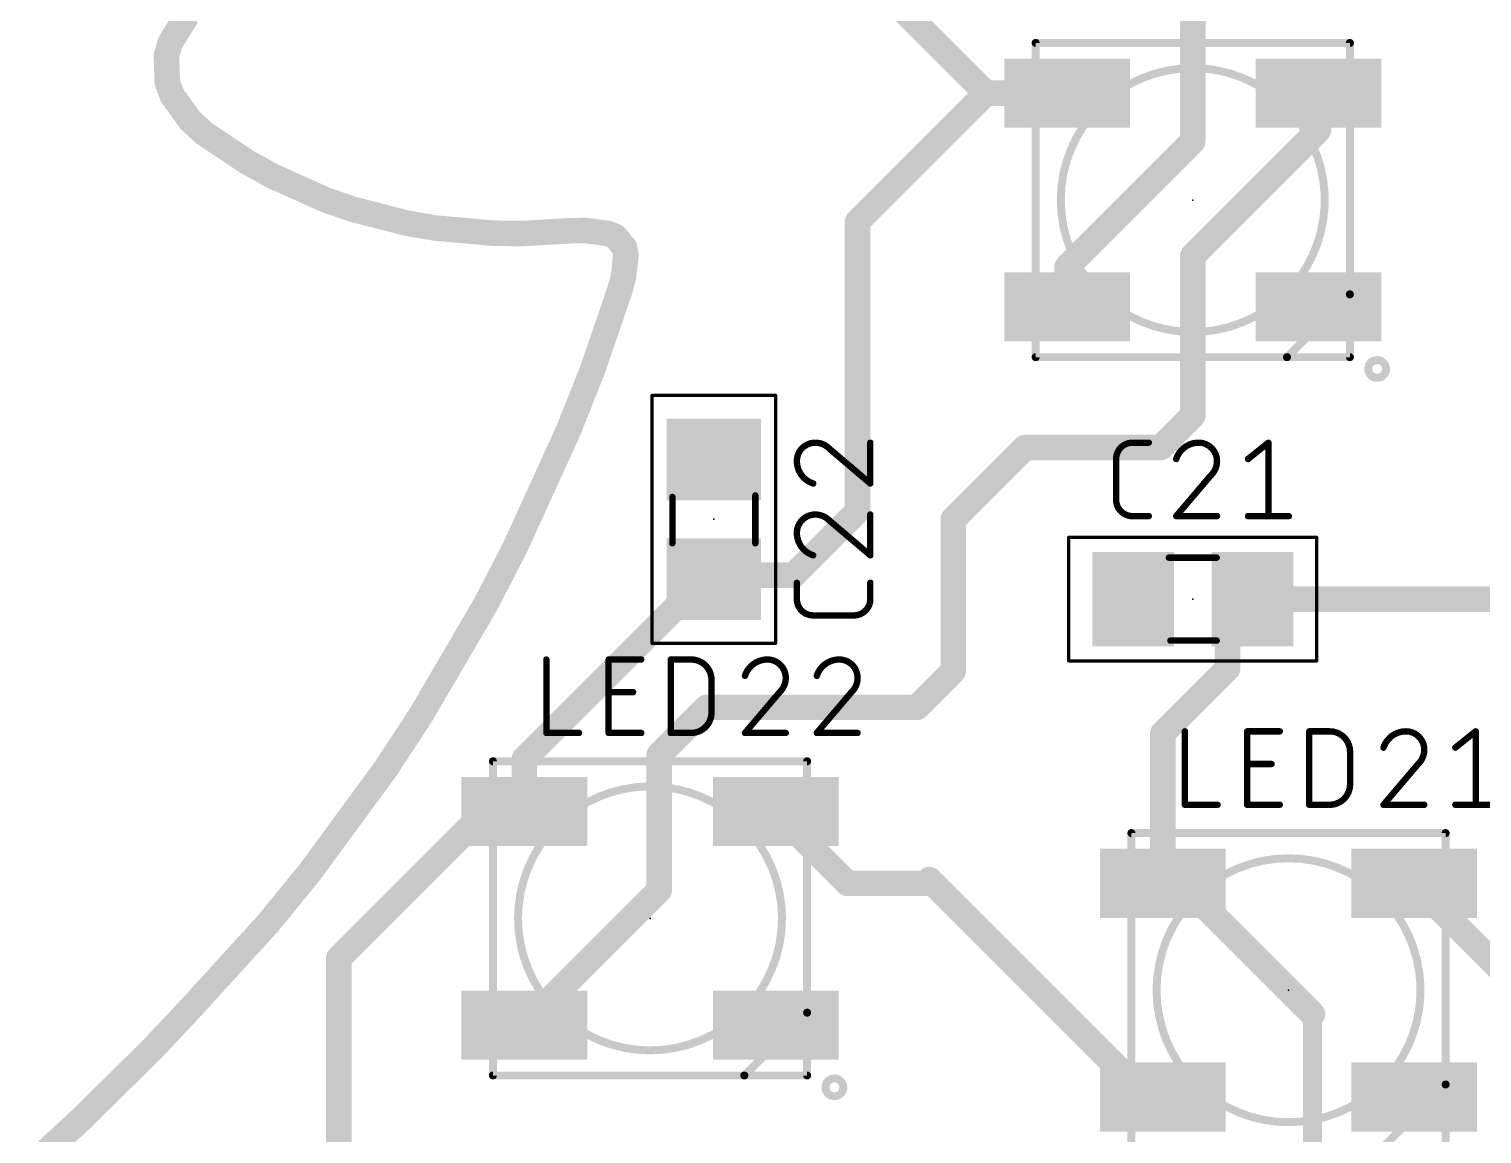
# Model space of a CAD drawing. Extents: x -64 to 81, y -144 to 13.
# Drawn here: x -18.52 to 4.6, y -47.88 to -30.3 of the extents above; entities that cross this region are included whole.
import ezdxf

# ---------------------------------------------------------------- set-up
doc = ezdxf.new("R2010")
doc.units = 0
for name, color, linetype in [('1', 12, 'CONTINUOUS'), ('20', 31, 'CONTINUOUS'), ('21', 253, 'CONTINUOUS'), ('23', 53, 'CONTINUOUS'), ('25', 253, 'CONTINUOUS'), ('39', 12, 'CONTINUOUS'), ('51', 253, 'CONTINUOUS')]:
    doc.layers.add(name, color=color, linetype=linetype)

# ---------------------------------------------------------------- blocks, each defined once
blk = doc.blocks.new('RECT')
blk.add_solid([(-0.5, -0.5), (0.5, -0.5), (-0.5, 0.5), (0.5, 0.5)])

msp = doc.modelspace()

# ---------------------------------------------------------------- linework, layer by layer
at = {"layer": '1'}
for points, const_width in [([(0, -32.085), (0, -22.86)], 0.4064), ([(-3.29, -31.32), (-5.4, -29.21)], 0.4064), ([(-5.334, -33.364), (-3.29, -31.32)], 0.4064), ([(-3.29, -31.32), (-2, -31.32)], 0.4064), ([(2, -31.909), (2, -31.32)], 0.4064), ([(0, -32.085), (-2, -34.085)], 0.4064), ([(0, -33.909), (2, -31.909)], 0.4064), ([(-5.334, -37.973), (-5.334, -33.364)], 0.4064), ([(0, -36.449), (0, -33.909)], 0.4064), ([(-2, -34.72), (-2, -34.085)], 0.4064), ([(-0.508, -36.957), (0, -36.449)], 0.4064), ([(-3.81, -38.1), (-2.667, -36.957)], 0.4064), ([(-2.667, -36.957), (-0.508, -36.957)], 0.4064), ([(-6.35, -38.989), (-5.334, -37.973)], 0.4064), ([(-3.81, -40.513), (-3.81, -38.1)], 0.4064), ([(-7.62, -39.05), (-7.559, -38.989)], 0.4064), ([(-7.559, -38.989), (-6.35, -38.989)], 0.4064), ([(-10.636, -41.91), (-7.776, -39.05)], 0.4064), ([(-7.776, -39.05), (-7.62, -39.05)], 0.4064), ([(0.95, -39.37), (0.554, -39.766)], 0.4064), ([(6.289, -39.37), (0.95, -39.37)], 0.4064), ([(0.554, -39.766), (0.554, -40.4737)], 0.4064), ([(-3.81, -40.513), (-4.389, -41.092)], 0.4064), ([(0.554, -40.4737), (-0.476, -41.5037)], 0.4064), ([(-7.7357, -41.092), (-8.49, -41.8463)], 0.4064), ([(-4.389, -41.092), (-7.7357, -41.092)], 0.4064), ([(-0.476, -41.5037), (-0.476, -43.893)], 0.4064), ([(-10.636, -41.91), (-10.636, -42.75)], 0.4064), ([(-8.49, -44.004), (-8.49, -41.8463)], 0.4064), ([(-13.589, -45.085), (-11.254, -42.75)], 0.4064), ([(-11.254, -42.75), (-10.636, -42.75)], 0.4064), ([(-5.493, -43.893), (-6.636, -42.75)], 0.4064), ([(-4.191, -43.893), (-5.493, -43.893)], 0.4064), ([(-0.73, -47.293), (-4.191, -43.832)], 0.4064), ([(-4.191, -43.832), (-4.191, -43.893)], 0.4064), ([(-0.176, -43.893), (-0.476, -43.893)], 0.4064), ([(1.905, -45.974), (-0.176, -43.893)], 0.4064), ([(5.146, -45.515), (3.524, -43.893)], 0.4064), ([(-10.636, -46.15), (-8.49, -44.004)], 0.4064), ([(-13.589, -48.829), (-13.589, -45.085)], 0.4064), ([(1.905, -45.974), (1.905, -49.022)], 0.3048), ([(-0.476, -47.293), (-0.73, -47.293)], 0.4064)]:
    msp.add_lwpolyline(points, dxfattribs=dict(at, const_width=const_width))
for points, const_width in [([(-3.29, -31.2184, 1), (-3.29, -31.4216)], 0.2032), ([(-3.2182, -31.3918, 1), (-3.3618, -31.2482)], 0.2032), ([(-3.3618, -31.3918, 1), (-3.2182, -31.2482)], 0.2032), ([(-2, -31.4216, 1), (-2, -31.2184)], 0.2032), ([(2.1016, -31.32, 1), (1.8984, -31.32)], 0.2032), ([(0.0718, -32.1568, 1), (-0.0718, -32.0132)], 0.2032), ([(1.8984, -31.909, 1), (2.1016, -31.909)], 0.2032), ([(2.0718, -31.9808, 1), (1.9282, -31.8372)], 0.2032), ([(-0.1016, -32.085, 1), (0.1016, -32.085)], 0.2032), ([(-5.2324, -33.364, 1), (-5.4356, -33.364)], 0.2032), ([(-5.4058, -33.2922, 1), (-5.2622, -33.4358)], 0.2032), ([(0.1016, -33.909, 1), (-0.1016, -33.909)], 0.2032), ([(-0.0718, -33.8372, 1), (0.0718, -33.9808)], 0.2032), ([(-1.8984, -34.085, 1), (-2.1016, -34.085)], 0.2032), ([(-2.0718, -34.0132, 1), (-1.9282, -34.1568)], 0.2032), ([(-2.1016, -34.72, 1), (-1.8984, -34.72)], 0.2032), ([(0.0718, -36.5208, 1), (-0.0718, -36.3772)], 0.2032), ([(-0.1016, -36.449, 1), (0.1016, -36.449)], 0.2032), ([(-2.667, -36.8554, 1), (-2.667, -37.0586)], 0.2032), ([(-2.5952, -37.0288, 1), (-2.7388, -36.8852)], 0.2032), ([(-0.508, -37.0586, 1), (-0.508, -36.8554)], 0.2032), ([(-0.5798, -36.8852, 1), (-0.4362, -37.0288)], 0.2032), ([(-5.4356, -37.973, 1), (-5.2324, -37.973)], 0.2032), ([(-5.2622, -38.0448, 1), (-5.4058, -37.9012)], 0.2032), ([(-3.7084, -38.1, 1), (-3.9116, -38.1)], 0.2032), ([(-3.8818, -38.0282, 1), (-3.7382, -38.1718)], 0.2032), ([(-7.559, -38.8874, 1), (-7.559, -39.0906)], 0.2032), ([(-7.4872, -39.0608, 1), (-7.6308, -38.9172)], 0.2032), ([(-6.4218, -38.9172, 1), (-6.2782, -39.0608)], 0.2032), ([(-6.35, -39.0906, 1), (-6.35, -38.8874)], 0.2032), ([(-7.776, -38.9484, 1), (-7.776, -39.1516)], 0.2032), ([(-7.7042, -39.1218, 1), (-7.8478, -38.9782)], 0.2032), ([(-7.6918, -38.9782, 1), (-7.5482, -39.1218)], 0.2032), ([(-7.62, -39.1516, 1), (-7.62, -38.9484)], 0.2032), ([(0.95, -39.2684, 1), (0.95, -39.4716)], 0.2032), ([(1.0218, -39.4418, 1), (0.8782, -39.2982)], 0.2032), ([(0.6556, -39.766, 1), (0.4524, -39.766)], 0.2032), ([(0.4822, -39.6942, 1), (0.6258, -39.8378)], 0.2032), ([(-3.9116, -40.513, 1), (-3.7084, -40.513)], 0.2032), ([(-3.7382, -40.5848, 1), (-3.8818, -40.4412)], 0.2032), ([(0.4524, -40.4737, 1), (0.6556, -40.4737)], 0.2032), ([(0.6258, -40.5456, 1), (0.4822, -40.4019)], 0.2032), ([(-7.7357, -40.9904, 1), (-7.7357, -41.1936)], 0.2032), ([(-7.6639, -41.1638, 1), (-7.8076, -41.0202)], 0.2032), ([(-4.4608, -41.0202, 1), (-4.3172, -41.1638)], 0.2032), ([(-4.389, -41.1936, 1), (-4.389, -40.9904)], 0.2032), ([(-0.3744, -41.5037, 1), (-0.5776, -41.5037)], 0.2032), ([(-0.5478, -41.4319, 1), (-0.4042, -41.5756)], 0.2032), ([(-10.5344, -41.91, 1), (-10.7376, -41.91)], 0.2032), ([(-10.7078, -41.8382, 1), (-10.5642, -41.9818)], 0.2032), ([(-8.3884, -41.8463, 1), (-8.5916, -41.8463)], 0.2032), ([(-8.5618, -41.7744, 1), (-8.4182, -41.9181)], 0.2032), ([(-11.254, -42.6484, 1), (-11.254, -42.8516)], 0.2032), ([(-11.1822, -42.8218, 1), (-11.3258, -42.6782)], 0.2032), ([(-10.7376, -42.75, 1), (-10.5344, -42.75)], 0.2032), ([(-10.636, -42.8516, 1), (-10.636, -42.6484)], 0.2032), ([(-6.5642, -42.6782, 1), (-6.7078, -42.8218)], 0.2032), ([(-5.493, -43.7914, 1), (-5.493, -43.9946)], 0.2032), ([(-4.0894, -43.832, 1), (-4.2926, -43.832)], 0.2032), ([(-4.1192, -43.7602, 1), (-4.2628, -43.9038)], 0.2032), ([(-4.191, -43.9946, 1), (-4.191, -43.7914)], 0.2032), ([(-0.476, -43.7914, 1), (-0.476, -43.9946)], 0.2032), ([(-0.1042, -43.8212, 1), (-0.2478, -43.9648)], 0.2032), ([(-0.176, -43.9946, 1), (-0.176, -43.7914)], 0.2032), ([(3.5958, -43.8212, 1), (3.4522, -43.9648)], 0.2032), ([(-8.5916, -44.004, 1), (-8.3884, -44.004)], 0.2032), ([(-8.4182, -44.0758, 1), (-8.5618, -43.9322)], 0.2032), ([(-5.5648, -43.9648, 1), (-5.4212, -43.8212)], 0.2032), ([(-4.2926, -43.893, 1), (-4.0894, -43.893)], 0.2032), ([(-0.5776, -43.893, 1), (-0.3744, -43.893)], 0.2032), ([(-13.4874, -45.085, 1), (-13.6906, -45.085)], 0.2032), ([(-13.6608, -45.0132, 1), (-13.5172, -45.1568)], 0.2032), ([(-10.7078, -46.0782, 1), (-10.5642, -46.2218)], 0.2032), ([(1.8332, -46.0458, 1), (1.9768, -45.9022)], 0.2032), ([(1.9812, -45.974, 1), (1.8288, -45.974)], 0.1524), ([(-0.73, -47.1914, 1), (-0.73, -47.3946)], 0.2032), ([(-0.8018, -47.3648, 1), (-0.6582, -47.2212)], 0.2032), ([(-0.476, -47.3946, 1), (-0.476, -47.1914)], 0.2032)]:
    msp.add_lwpolyline(points, format="xyb", dxfattribs=dict(at, const_width=const_width))
at = {"layer": '20', "const_width": 0.4064}
for points in [[(-16.2682, -30.5115), (-16.003, -30.0867)], [(-16.331, -30.724), (-16.2682, -30.5115)], [(-16.3241, -30.9342), (-16.331, -30.724)], [(-16.3174, -31.1443), (-16.3241, -30.9342)], [(-16.241, -31.3521), (-16.3174, -31.1443)], [(-15.9489, -31.7577), (-16.241, -31.3521)], [(-15.7335, -31.9556), (-15.9489, -31.7577)], [(-15.4486, -32.1459), (-15.7335, -31.9556)], [(-15.0498, -32.4123), (-15.4486, -32.1459)], [(-14.6404, -32.6388), (-15.0498, -32.4123)], [(-13.8016, -33.0148), (-14.6404, -32.6388)], [(-13.372, -33.1643), (-13.8016, -33.0148)], [(-12.4939, -33.3899), (-13.372, -33.1643)], [(-12.0452, -33.4658), (-12.4939, -33.3899)], [(-11.1294, -33.5474), (-12.0452, -33.4658)], [(-10.6623, -33.553), (-11.1294, -33.5474)], [(-10.1865, -33.525), (-10.6623, -33.553)], [(-9.8923, -33.5077), (-10.1865, -33.525)], [(-9.6604, -33.5049), (-9.8923, -33.5077)], [(-9.484, -33.5282), (-9.6604, -33.5049)], [(-9.3077, -33.5515), (-9.484, -33.5282)], [(-9.1868, -33.6008), (-9.3077, -33.5515)], [(-9.115, -33.6876), (-9.1868, -33.6008)], [(-9.0432, -33.7745), (-9.115, -33.6876)], [(-9.0202, -33.8988), (-9.0432, -33.7745)], [(-9.0395, -34.0722), (-9.0202, -33.8988)], [(-9.0587, -34.2455), (-9.0395, -34.0722)], [(-9.1204, -34.4679), (-9.0587, -34.2455)], [(-9.2176, -34.7507), (-9.1204, -34.4679)], [(-9.555, -35.7331), (-9.2176, -34.7507)], [(-9.9365, -36.6917), (-9.555, -35.7331)], [(-10.3624, -37.625), (-9.9365, -36.6917)], [(-10.7881, -38.5582), (-10.3624, -37.625)], [(-11.2584, -39.4661), (-10.7881, -38.5582)], [(-11.774, -40.347), (-11.2584, -39.4661)], [(-12.2894, -41.2279), (-11.774, -40.347)], [(-12.8498, -42.0818), (-12.2894, -41.2279)], [(-13.4563, -42.9071), (-12.8498, -42.0818)], [(-14.0625, -43.7325), (-13.4563, -42.9071)], [(-14.7146, -44.5292), (-14.0625, -43.7325)], [(-15.413, -45.2958), (-14.7146, -44.5292)], [(-15.9702, -45.9073), (-15.413, -45.2958)], [(-16.5364, -46.509), (-15.9702, -45.9073)], [(-17.708, -47.6654), (-16.5364, -46.509)], [(-18.3134, -48.2201), (-17.708, -47.6654)]]:
    msp.add_lwpolyline(points, dxfattribs=at)
at = {"layer": '20', "const_width": 0.2032}
for points in [[(-16.3543, -30.4577, 1), (-16.182, -30.5653)], [(-16.1707, -30.5403, 1), (-16.3656, -30.4827)], [(-16.2294, -30.7207, 1), (-16.4325, -30.7273)], [(-16.4284, -30.6952, 1), (-16.2335, -30.7528)], [(-16.2226, -30.9309, 1), (-16.4257, -30.9375)], [(-16.4257, -30.9375, 1), (-16.2226, -30.9309)], [(-16.222, -31.1092, 1), (-16.4127, -31.1794)], [(-16.4189, -31.1476, 1), (-16.2158, -31.141)], [(-16.1585, -31.2927, 1), (-16.3234, -31.4115)], [(-16.3363, -31.3872, 1), (-16.1456, -31.317)], [(-15.8802, -31.6829, 1), (-16.0177, -31.8325)], [(-16.0314, -31.8171, 1), (-15.8665, -31.6983)], [(-15.677, -31.8711, 1), (-15.7899, -32.0401)], [(-15.8022, -32.0304, 1), (-15.6647, -31.8808)], [(-15.3921, -32.0614, 1), (-15.505, -32.2304)], [(-15.505, -32.2304, 1), (-15.3921, -32.0614)], [(-15.0006, -32.3234, 1), (-15.0989, -32.5012)], [(-15.1062, -32.4968, 1), (-14.9933, -32.3278)], [(-14.5988, -32.5461, 1), (-14.6819, -32.7315)], [(-14.6895, -32.7277, 1), (-14.5912, -32.5499)], [(-13.7682, -32.9188, 1), (-13.8349, -33.1108)], [(-13.8431, -33.1075, 1), (-13.76, -32.9221)], [(-13.3468, -33.0659, 1), (-13.3973, -33.2627)], [(-13.4054, -33.2603, 1), (-13.3387, -33.0683)], [(-12.4769, -33.2897, 1), (-12.5108, -33.4901)], [(-12.5191, -33.4883, 1), (-12.4686, -33.2915)], [(-12.0361, -33.3646, 1), (-12.0542, -33.567)], [(-12.0621, -33.566, 1), (-12.0282, -33.3656)], [(-11.1281, -33.4458, 1), (-11.1306, -33.649)], [(-11.1384, -33.6486, 1), (-11.1203, -33.4462)], [(-10.6682, -33.4516, 1), (-10.6563, -33.6544)], [(-10.6635, -33.6546, 1), (-10.661, -33.4514)], [(-10.1924, -33.4236, 1), (-10.1805, -33.6264)], [(-10.1805, -33.6264, 1), (-10.1924, -33.4236)], [(-9.8935, -33.4061, 1), (-9.891, -33.6093)], [(-9.8863, -33.6091, 1), (-9.8982, -33.4063)], [(-9.647, -33.4042, 1), (-9.6737, -33.6056)], [(-9.6591, -33.6065, 1), (-9.6616, -33.4033)], [(-9.4706, -33.4275, 1), (-9.4973, -33.6289)], [(-9.4973, -33.6289, 1), (-9.4706, -33.4275)], [(-9.2693, -33.4574, 1), (-9.346, -33.6456)], [(-9.321, -33.6522, 1), (-9.2943, -33.4508)], [(-9.1086, -33.536, 1), (-9.2651, -33.6656)], [(-9.2252, -33.6949, 1), (-9.1485, -33.5067)], [(-9.0366, -33.6229, 1), (-9.1933, -33.7523)], [(-9.1932, -33.7524, 1), (-9.0367, -33.6228)], [(-8.9432, -33.756, 1), (-9.1431, -33.793)], [(-9.1215, -33.8392, 1), (-8.9648, -33.7098)], [(-8.9192, -33.91, 1), (-9.1211, -33.8876)], [(-9.1404, -34.061, 1), (-8.9385, -34.0834)], [(-8.9385, -34.0834, 1), (-9.1404, -34.061)], [(-9.1201, -33.9173, 1), (-8.9202, -33.8803)], [(-9.1597, -34.2343, 1), (-8.9578, -34.2567)], [(-8.9608, -34.2726, 1), (-9.1567, -34.2184)], [(-9.2183, -34.4408, 1), (-9.0224, -34.495)], [(-9.0243, -34.5009, 1), (-9.2164, -34.4349)], [(-9.3136, -34.7177, 1), (-9.1215, -34.7837)], [(-9.1215, -34.7837, 1), (-9.3136, -34.7177)], [(-9.6511, -35.7001, 1), (-9.459, -35.7661)], [(-9.4606, -35.7707, 1), (-9.6495, -35.6955)], [(-9.844, -36.7339, 1), (-10.0289, -36.6495)], [(-10.0309, -36.6541, 1), (-9.842, -36.7293)], [(-10.2699, -37.6672, 1), (-10.4548, -37.5828)], [(-10.4548, -37.5828, 1), (-10.2699, -37.6672)], [(-10.6979, -38.6049, 1), (-10.8784, -38.5115)], [(-10.8806, -38.516, 1), (-10.6957, -38.6004)], [(-11.1708, -39.5174, 1), (-11.3461, -39.4148)], [(-11.3487, -39.4194, 1), (-11.1682, -39.5128)], [(-11.8616, -40.2957, 1), (-11.6863, -40.3983)], [(-11.6863, -40.3983, 1), (-11.8616, -40.2957)], [(-12.377, -41.1766, 1), (-12.2017, -41.2792)], [(-12.2044, -41.2837, 1), (-12.3743, -41.1721)], [(-12.9348, -42.026, 1), (-12.7649, -42.1376)], [(-12.768, -42.142, 1), (-12.9317, -42.0216)], [(-13.5381, -42.8469, 1), (-13.3744, -42.9673)], [(-13.3744, -42.9672, 1), (-13.5381, -42.847)], [(-14.1443, -43.6724, 1), (-13.9806, -43.7926)], [(-13.9838, -43.7969, 1), (-14.1411, -43.6681)], [(-14.7932, -44.4648, 1), (-14.6359, -44.5936)], [(-14.6394, -44.5976, 1), (-14.7897, -44.4608)], [(-15.4881, -45.2274, 1), (-15.3378, -45.3642)], [(-15.3379, -45.3642, 1), (-15.488, -45.2274)], [(-16.0452, -45.8389, 1), (-15.8951, -45.9757)], [(-15.8962, -45.9769, 1), (-16.0441, -45.8377)], [(-16.6103, -46.4394, 1), (-16.4624, -46.5786)], [(-16.465, -46.5813, 1), (-16.6077, -46.4367)], [(-17.7793, -47.5931, 1), (-17.6366, -47.7377)], [(-17.6393, -47.7403, 1), (-17.7766, -47.5905)]]:
    msp.add_lwpolyline(points, format="xyb", dxfattribs=at)
at = {"layer": '21'}
for points, const_width in [([(-2.4682, -30.52, 1), (-2.5318, -30.52)], 0.0635), ([(-2.5, -30.4883, 1), (-2.5, -30.5518)], 0.0635), ([(2.5318, -30.52, 1), (2.4682, -30.52)], 0.0635), ([(2.5, -30.5518, 1), (2.5, -30.4883)], 0.0635), ([(0, -35.12, 1), (0, -30.92, 1), (0, -35.12)], 0.127), ([(2.5318, -34.52, 1), (2.4682, -34.52)], 0.0635), ([(2.4682, -34.52, 1), (2.5318, -34.52)], 0.0635), ([(2.5225, -34.5425, 1), (2.4775, -34.4975)], 0.0635), ([(-2.5318, -35.52, 1), (-2.4682, -35.52)], 0.0635), ([(-2.5, -35.4883, 1), (-2.5, -35.5518)], 0.0635), ([(1.4775, -35.4975, 1), (1.5225, -35.5425)], 0.0635), ([(1.5, -35.4883, 1), (1.5, -35.5518)], 0.0635), ([(1.5, -35.5518, 1), (1.5, -35.4883)], 0.0635), ([(2.4682, -35.52, 1), (2.5318, -35.52)], 0.0635), ([(2.5, -35.5518, 1), (2.5, -35.4883)], 0.0635), ([(2.934, -35.8494, 1), (2.934, -35.5666, 1), (2.934, -35.8494)], 0.127), ([(-11.1043, -41.95, 1), (-11.1678, -41.95)], 0.0635), ([(-11.136, -41.9183, 1), (-11.136, -41.9818)], 0.0635), ([(-6.1043, -41.95, 1), (-6.1677, -41.95)], 0.0635), ([(-6.136, -41.9818, 1), (-6.136, -41.9183)], 0.0635), ([(-8.636, -46.55, 1), (-8.636, -42.35, 1), (-8.636, -46.55)], 0.127), ([(-0.9443, -43.093, 1), (-1.0078, -43.093)], 0.0635), ([(-0.976, -43.0613, 1), (-0.976, -43.1248)], 0.0635), ([(4.0557, -43.093, 1), (3.9922, -43.093)], 0.0635), ([(4.024, -43.1248, 1), (4.024, -43.0613)], 0.0635), ([(1.524, -47.693, 1), (1.524, -43.493, 1), (1.524, -47.693)], 0.127), ([(-6.1043, -45.95, 1), (-6.1677, -45.95)], 0.0635), ([(-6.1677, -45.95, 1), (-6.1043, -45.95)], 0.0635), ([(-6.1135, -45.9725, 1), (-6.1585, -45.9275)], 0.0635), ([(-11.1678, -46.95, 1), (-11.1043, -46.95)], 0.0635), ([(-11.136, -46.9183, 1), (-11.136, -46.9818)], 0.0635), ([(-7.1585, -46.9275, 1), (-7.1135, -46.9725)], 0.0635), ([(-7.136, -46.9183, 1), (-7.136, -46.9818)], 0.0635), ([(-7.136, -46.9818, 1), (-7.136, -46.9183)], 0.0635), ([(-6.1677, -46.95, 1), (-6.1043, -46.95)], 0.0635), ([(-6.136, -46.9818, 1), (-6.136, -46.9183)], 0.0635), ([(-5.702, -47.2794, 1), (-5.702, -46.9966, 1), (-5.702, -47.2794)], 0.127), ([(4.0557, -47.093, 1), (3.9922, -47.093)], 0.0635), ([(3.9922, -47.093, 1), (4.0557, -47.093)], 0.0635), ([(4.0465, -47.1155, 1), (4.0015, -47.0705)], 0.0635)]:
    msp.add_lwpolyline(points, format="xyb", dxfattribs=dict(at, const_width=const_width))
at = {"layer": '21', "const_width": 0.127}
for points in [[(-2.5, -30.52), (2.5, -30.52)], [(-2.5, -35.52), (-2.5, -30.52)], [(2.5, -30.52), (2.5, -34.52)], [(1.5, -35.52), (2.5, -34.52)], [(2.5, -34.52), (2.5, -35.52)], [(1.5, -35.52), (-2.5, -35.52)], [(2.5, -35.52), (1.5, -35.52)], [(-11.136, -41.95), (-6.136, -41.95)], [(-11.136, -46.95), (-11.136, -41.95)], [(-6.136, -41.95), (-6.136, -45.95)], [(-0.976, -43.093), (4.024, -43.093)], [(-0.976, -48.093), (-0.976, -43.093)], [(4.024, -43.093), (4.024, -47.093)], [(-7.136, -46.95), (-6.136, -45.95)], [(-6.136, -45.95), (-6.136, -46.95)], [(-7.136, -46.95), (-11.136, -46.95)], [(-6.136, -46.95), (-7.136, -46.95)], [(3.024, -48.093), (4.024, -47.093)], [(4.024, -47.093), (4.024, -48.093)]]:
    msp.add_lwpolyline(points, dxfattribs=at)
at = {"layer": '23'}
for p in [(0, -33.02), (-7.62, -38.1), (0, -39.37), (-8.636, -44.45), (1.524, -45.593)]:
    msp.add_point(p, dxfattribs=at)
at = {"layer": '25'}
for points, const_width in [([(-6.0071, -36.8808, 0.4142), (-6.2992, -37.1729)], 0.1016), ([(-5.7799, -36.9782, 0.2053), (-6.0071, -36.8808)], 0.1016), ([(-6.0071, -36.8554, 1), (-6.0071, -36.9062)], 0.0508), ([(-6.0071, -36.9062, 1), (-6.0071, -36.8554)], 0.0508), ([(-5.7635, -36.9588, 1), (-5.7964, -36.9975)], 0.0508), ([(-5.7983, -36.9957, 1), (-5.7615, -36.9606)], 0.0508), ([(-5.1054, -36.8808, 1), (-5.1562, -36.8808)], 0.0508), ([(-0.9596, -36.8808, 0.4142), (-1.2192, -37.1404)], 0.1016), ([(-0.9596, -36.8554, 1), (-0.9596, -36.9062)], 0.0508), ([(-0.9596, -36.9062, 1), (-0.9596, -36.8554)], 0.0508), ([(-0.6999, -36.9062, 1), (-0.6999, -36.8554)], 0.0508), ([(0.0936, -36.8808, 0.3252), (-0.2634, -37.1404)], 0.1016), ([(0.3857, -37.1729, 0.4142), (0.0936, -36.8808)], 0.1016), ([(0.0936, -36.8554, 1), (0.0936, -36.9062)], 0.0508), ([(0.0936, -36.9062, 1), (0.0936, -36.8554)], 0.0508), ([(1.2296, -36.8808, 1), (1.1788, -36.8808)], 0.0508), ([(1.22, -36.9006, 1), (1.1883, -36.861)], 0.0508), ([(-6.2992, -37.1729, 0.3252), (-6.0396, -37.5299)], 0.1016), ([(-6.2738, -37.1729, 1), (-6.3246, -37.1729)], 0.0508), ([(-6.3246, -37.1729, 1), (-6.2738, -37.1729)], 0.0508), ([(-1.1938, -37.1404, 1), (-1.2446, -37.1404)], 0.0508), ([(-1.2446, -37.1404, 1), (-1.1938, -37.1404)], 0.0508), ([(-0.2875, -37.1326, 1), (-0.2392, -37.1483)], 0.0508), ([(0.2884, -37.4001, 0.2053), (0.3857, -37.1729)], 0.1016), ([(0.4111, -37.1729, 1), (0.3603, -37.1729)], 0.0508), ([(0.3603, -37.1729, 1), (0.4111, -37.1729)], 0.0508), ([(0.8637, -37.1206, 1), (0.8955, -37.1603)], 0.0508), ([(0.2708, -37.3817, 1), (0.3059, -37.4185)], 0.0508), ([(0.3077, -37.4165, 1), (0.269, -37.3836)], 0.0508), ([(-6.0474, -37.5541, 1), (-6.0317, -37.5057)], 0.0508), ([(-5.1562, -37.5299, 1), (-5.1054, -37.5299)], 0.0508), ([(-5.1473, -37.5493, 1), (-5.1143, -37.5106)], 0.0508), ([(-1.2192, -37.7896, 0.4142), (-0.9596, -38.0492)], 0.1016), ([(-1.1938, -37.7896, 1), (-1.2446, -37.7896)], 0.0508), ([(-1.2446, -37.7896, 1), (-1.1938, -37.7896)], 0.0508), ([(-6.0071, -38.0238, 0.4142), (-6.2992, -38.3159)], 0.1016), ([(-5.7799, -38.1212, 0.2053), (-6.0071, -38.0238)], 0.1016), ([(-6.0071, -37.9984, 1), (-6.0071, -38.0492)], 0.0508), ([(-6.0071, -38.0492, 1), (-6.0071, -37.9984)], 0.0508), ([(-5.7635, -38.1018, 1), (-5.7964, -38.1405)], 0.0508), ([(-5.7983, -38.1387, 1), (-5.7615, -38.1036)], 0.0508), ([(-5.1054, -38.0238, 1), (-5.1562, -38.0238)], 0.0508), ([(-0.9596, -38.0238, 1), (-0.9596, -38.0746)], 0.0508), ([(-0.9596, -38.0746, 1), (-0.9596, -38.0238)], 0.0508), ([(-0.6999, -38.0746, 1), (-0.6999, -38.0238)], 0.0508), ([(-0.2634, -38.0238, 1), (-0.2634, -38.0746)], 0.0508), ([(-0.2827, -38.0327, 1), (-0.244, -38.0657)], 0.0508), ([(0.3857, -38.0746, 1), (0.3857, -38.0238)], 0.0508), ([(0.8796, -38.0238, 1), (0.8796, -38.0746)], 0.0508), ([(1.1788, -38.0492, 1), (1.2296, -38.0492)], 0.0508), ([(1.5287, -38.0746, 1), (1.5287, -38.0238)], 0.0508), ([(-6.2992, -38.3159, 0.3252), (-6.0396, -38.6729)], 0.1016), ([(-6.2738, -38.3159, 1), (-6.3246, -38.3159)], 0.0508), ([(-6.3246, -38.3159, 1), (-6.2738, -38.3159)], 0.0508), ([(-6.0474, -38.6971, 1), (-6.0317, -38.6487)], 0.0508), ([(-5.1562, -38.6729, 1), (-5.1054, -38.6729)], 0.0508), ([(-5.1473, -38.6923, 1), (-5.1143, -38.6536)], 0.0508), ([(-6.2738, -39.1094, 1), (-6.3246, -39.1094)], 0.0508), ([(-5.1054, -39.1094, 1), (-5.1562, -39.1094)], 0.0508), ([(-6.2992, -39.3691, 0.4142), (-6.0396, -39.6287)], 0.1016), ([(-6.2738, -39.3691, 1), (-6.3246, -39.3691)], 0.0508), ([(-6.3246, -39.3691, 1), (-6.2738, -39.3691)], 0.0508), ([(-5.3904, -39.6287, 0.4142), (-5.1308, -39.3691)], 0.1016), ([(-5.1054, -39.3691, 1), (-5.1562, -39.3691)], 0.0508), ([(-5.1562, -39.3691, 1), (-5.1054, -39.3691)], 0.0508), ([(-6.0396, -39.6033, 1), (-6.0396, -39.6541)], 0.0508), ([(-6.0396, -39.6541, 1), (-6.0396, -39.6033)], 0.0508), ([(-5.3904, -39.6033, 1), (-5.3904, -39.6541)], 0.0508), ([(-5.3904, -39.6541, 1), (-5.3904, -39.6033)], 0.0508), ([(-10.2598, -40.3308, 1), (-10.3106, -40.3308)], 0.0508), ([(-9.2692, -40.3308, 1), (-9.32, -40.3308)], 0.0508), ([(-9.2946, -40.3054, 1), (-9.2946, -40.3562)], 0.0508), ([(-8.7753, -40.3562, 1), (-8.7753, -40.3054)], 0.0508), ([(-8.2809, -40.3308, 1), (-8.3317, -40.3308)], 0.0508), ([(-8.3063, -40.3054, 1), (-8.3063, -40.3562)], 0.0508), ([(-7.6572, -40.6554, 0.4142), (-7.9817, -40.3308)], 0.1016), ([(-7.9817, -40.3054, 1), (-7.9817, -40.3562)], 0.0508), ([(-7.9817, -40.3562, 1), (-7.9817, -40.3054)], 0.0508), ([(-6.7682, -40.3308, 0.3252), (-7.1252, -40.5904)], 0.1016), ([(-6.4761, -40.6229, 0.4142), (-6.7682, -40.3308)], 0.1016), ([(-6.7682, -40.3054, 1), (-6.7682, -40.3562)], 0.0508), ([(-6.7682, -40.3562, 1), (-6.7682, -40.3054)], 0.0508), ([(-5.6252, -40.3308, 0.3252), (-5.9822, -40.5904)], 0.1016), ([(-5.3331, -40.6229, 0.4142), (-5.6252, -40.3308)], 0.1016), ([(-5.6252, -40.3054, 1), (-5.6252, -40.3562)], 0.0508), ([(-5.6252, -40.3562, 1), (-5.6252, -40.3054)], 0.0508), ([(-7.6318, -40.6554, 1), (-7.6826, -40.6554)], 0.0508), ([(-7.6826, -40.6554, 1), (-7.6318, -40.6554)], 0.0508), ([(-7.1493, -40.5826, 1), (-7.101, -40.5983)], 0.0508), ([(-6.5734, -40.8501, 0.2053), (-6.4761, -40.6229)], 0.1016), ([(-6.4507, -40.6229, 1), (-6.5015, -40.6229)], 0.0508), ([(-6.5015, -40.6229, 1), (-6.4507, -40.6229)], 0.0508), ([(-6.0063, -40.5826, 1), (-5.958, -40.5983)], 0.0508), ([(-5.4304, -40.8501, 0.2053), (-5.3331, -40.6229)], 0.1016), ([(-5.3077, -40.6229, 1), (-5.3585, -40.6229)], 0.0508), ([(-5.3585, -40.6229, 1), (-5.3077, -40.6229)], 0.0508), ([(-9.2946, -40.8247, 1), (-9.2946, -40.8755)], 0.0508), ([(-8.9051, -40.8755, 1), (-8.9051, -40.8247)], 0.0508), ([(-6.5909, -40.8317, 1), (-6.5559, -40.8685)], 0.0508), ([(-6.5541, -40.8665, 1), (-6.5928, -40.8336)], 0.0508), ([(-5.4479, -40.8317, 1), (-5.4129, -40.8685)], 0.0508), ([(-5.4111, -40.8665, 1), (-5.4498, -40.8336)], 0.0508), ([(-7.9817, -41.4992, 0.4142), (-7.6572, -41.1746)], 0.1016), ([(-7.6318, -41.1746, 1), (-7.6826, -41.1746)], 0.0508), ([(-7.6826, -41.1746, 1), (-7.6318, -41.1746)], 0.0508), ([(-10.2852, -41.4738, 1), (-10.2852, -41.5246)], 0.0508), ([(-10.3106, -41.4992, 1), (-10.2598, -41.4992)], 0.0508), ([(-9.7659, -41.5246, 1), (-9.7659, -41.4738)], 0.0508), ([(-9.2946, -41.4738, 1), (-9.2946, -41.5246)], 0.0508), ([(-9.32, -41.4992, 1), (-9.2692, -41.4992)], 0.0508), ([(-8.7753, -41.5246, 1), (-8.7753, -41.4738)], 0.0508), ([(-8.3063, -41.4738, 1), (-8.3063, -41.5246)], 0.0508), ([(-8.3317, -41.4992, 1), (-8.2809, -41.4992)], 0.0508), ([(-7.9817, -41.4738, 1), (-7.9817, -41.5246)], 0.0508), ([(-7.9817, -41.5246, 1), (-7.9817, -41.4738)], 0.0508), ([(-7.1252, -41.4738, 1), (-7.1252, -41.5246)], 0.0508), ([(-7.1445, -41.4827, 1), (-7.1058, -41.5157)], 0.0508), ([(-6.4761, -41.5246, 1), (-6.4761, -41.4738)], 0.0508), ([(-5.9822, -41.4738, 1), (-5.9822, -41.5246)], 0.0508), ([(-6.0015, -41.4827, 1), (-5.9628, -41.5157)], 0.0508), ([(-5.3331, -41.5246, 1), (-5.3331, -41.4738)], 0.0508), ([(-0.0998, -41.4738, 1), (-0.1506, -41.4738)], 0.0508), ([(0.8908, -41.4738, 1), (0.84, -41.4738)], 0.0508), ([(0.8654, -41.4484, 1), (0.8654, -41.4992)], 0.0508), ([(1.3847, -41.4992, 1), (1.3847, -41.4484)], 0.0508), ([(1.8791, -41.4738, 1), (1.8283, -41.4738)], 0.0508), ([(1.8537, -41.4484, 1), (1.8537, -41.4992)], 0.0508), ([(2.5029, -41.7984, 0.4142), (2.1783, -41.4738)], 0.1016), ([(2.1783, -41.4484, 1), (2.1783, -41.4992)], 0.0508), ([(2.1783, -41.4992, 1), (2.1783, -41.4484)], 0.0508), ([(3.3918, -41.4738, 0.3252), (3.0348, -41.7334)], 0.1016), ([(3.6839, -41.7659, 0.4142), (3.3918, -41.4738)], 0.1016), ([(3.3918, -41.4484, 1), (3.3918, -41.4992)], 0.0508), ([(3.3918, -41.4992, 1), (3.3918, -41.4484)], 0.0508), ([(4.5278, -41.4738, 1), (4.477, -41.4738)], 0.0508), ([(4.5183, -41.4936, 1), (4.4865, -41.454)], 0.0508), ([(2.5282, -41.7984, 1), (2.4775, -41.7984)], 0.0508), ([(2.4775, -41.7984, 1), (2.5282, -41.7984)], 0.0508), ([(3.0107, -41.7256, 1), (3.059, -41.7413)], 0.0508), ([(3.5866, -41.9931, 0.2053), (3.6839, -41.7659)], 0.1016), ([(3.7093, -41.7659, 1), (3.6585, -41.7659)], 0.0508), ([(3.6585, -41.7659, 1), (3.7093, -41.7659)], 0.0508), ([(4.162, -41.7136, 1), (4.1937, -41.7533)], 0.0508), ([(0.8654, -41.9677, 1), (0.8654, -42.0185)], 0.0508), ([(1.2549, -42.0185, 1), (1.2549, -41.9677)], 0.0508), ([(3.5691, -41.9747, 1), (3.6041, -42.0115)], 0.0508), ([(3.6059, -42.0095, 1), (3.5672, -41.9766)], 0.0508), ([(2.1783, -42.6422, 0.4142), (2.5029, -42.3176)], 0.1016), ([(2.5282, -42.3176, 1), (2.4775, -42.3176)], 0.0508), ([(2.4775, -42.3176, 1), (2.5282, -42.3176)], 0.0508), ([(-0.1252, -42.6168, 1), (-0.1252, -42.6676)], 0.0508), ([(-0.1506, -42.6422, 1), (-0.0998, -42.6422)], 0.0508), ([(0.3941, -42.6676, 1), (0.3941, -42.6168)], 0.0508), ([(0.8654, -42.6168, 1), (0.8654, -42.6676)], 0.0508), ([(0.84, -42.6422, 1), (0.8908, -42.6422)], 0.0508), ([(1.3847, -42.6676, 1), (1.3847, -42.6168)], 0.0508), ([(1.8537, -42.6168, 1), (1.8537, -42.6676)], 0.0508), ([(1.8283, -42.6422, 1), (1.8791, -42.6422)], 0.0508), ([(2.1783, -42.6168, 1), (2.1783, -42.6676)], 0.0508), ([(2.1783, -42.6676, 1), (2.1783, -42.6168)], 0.0508), ([(3.0348, -42.6168, 1), (3.0348, -42.6676)], 0.0508), ([(3.0155, -42.6257, 1), (3.0542, -42.6587)], 0.0508), ([(3.6839, -42.6676, 1), (3.6839, -42.6168)], 0.0508), ([(4.1778, -42.6168, 1), (4.1778, -42.6676)], 0.0508), ([(4.477, -42.6422, 1), (4.5278, -42.6422)], 0.0508)]:
    msp.add_lwpolyline(points, format="xyb", dxfattribs=dict(at, const_width=const_width))
at = {"layer": '25', "const_width": 0.1016}
for points in [[(-5.7799, -36.9782), (-5.1308, -37.5299)], [(-5.1308, -37.5299), (-5.1308, -36.8808)], [(-0.9596, -36.8808), (-0.6999, -36.8808)], [(0.8796, -37.1404), (1.2042, -36.8808)], [(1.2042, -36.8808), (1.2042, -38.0492)], [(-1.2192, -37.7896), (-1.2192, -37.1404)], [(0.2884, -37.4001), (-0.2634, -38.0492)], [(-5.7799, -38.1212), (-5.1308, -38.6729)], [(-5.1308, -38.6729), (-5.1308, -38.0238)], [(-0.6999, -38.0492), (-0.9596, -38.0492)], [(-0.2634, -38.0492), (0.3857, -38.0492)], [(0.8796, -38.0492), (1.5287, -38.0492)], [(-6.2992, -39.3691), (-6.2992, -39.1094)], [(-5.1308, -39.1094), (-5.1308, -39.3691)], [(-5.3904, -39.6287), (-6.0396, -39.6287)], [(-10.2852, -40.3308), (-10.2852, -41.4992)], [(-9.2946, -41.4992), (-9.2946, -40.3308)], [(-9.2946, -40.3308), (-8.7753, -40.3308)], [(-8.3063, -41.4992), (-8.3063, -40.3308)], [(-8.3063, -40.3308), (-7.9817, -40.3308)], [(-7.6572, -40.6554), (-7.6572, -41.1746)], [(-9.2946, -40.8501), (-8.9051, -40.8501)], [(-6.5734, -40.8501), (-7.1252, -41.4992)], [(-5.4304, -40.8501), (-5.9822, -41.4992)], [(-10.2852, -41.4992), (-9.7659, -41.4992)], [(-8.7753, -41.4992), (-9.2946, -41.4992)], [(-7.9817, -41.4992), (-8.3063, -41.4992)], [(-7.1252, -41.4992), (-6.4761, -41.4992)], [(-5.9822, -41.4992), (-5.3331, -41.4992)], [(-0.1252, -41.4738), (-0.1252, -42.6422)], [(0.8654, -42.6422), (0.8654, -41.4738)], [(0.8654, -41.4738), (1.3847, -41.4738)], [(1.8537, -42.6422), (1.8537, -41.4738)], [(1.8537, -41.4738), (2.1783, -41.4738)], [(4.1778, -41.7334), (4.5024, -41.4738)], [(4.5024, -41.4738), (4.5024, -42.6422)], [(2.5029, -41.7984), (2.5029, -42.3176)], [(0.8654, -41.9931), (1.2549, -41.9931)], [(3.5866, -41.9931), (3.0348, -42.6422)], [(-0.1252, -42.6422), (0.3941, -42.6422)], [(1.3847, -42.6422), (0.8654, -42.6422)], [(2.1783, -42.6422), (1.8537, -42.6422)], [(3.0348, -42.6422), (3.6839, -42.6422)], [(4.1778, -42.6422), (4.8269, -42.6422)]]:
    msp.add_lwpolyline(points, dxfattribs=at)
at = {"layer": '39', "const_width": 0.0508}
for points in [[(-8.603, -40.073), (-8.603, -36.127)], [(-8.603, -36.127), (-6.637, -36.127)], [(-6.637, -36.127), (-6.637, -40.073)], [(-1.973, -38.387), (1.973, -38.387)], [(-1.973, -40.353), (-1.973, -38.387)], [(1.973, -38.387), (1.973, -40.353)], [(-6.637, -40.073), (-8.603, -40.073)], [(1.973, -40.353), (-1.973, -40.353)]]:
    msp.add_lwpolyline(points, dxfattribs=at)
at = {"layer": '39', "const_width": 0.0254}
for points in [[(-8.5903, -36.127, 1), (-8.6157, -36.127)], [(-8.603, -36.1143, 1), (-8.603, -36.1397)], [(-6.6243, -36.127, 1), (-6.6497, -36.127)], [(-6.637, -36.1397, 1), (-6.637, -36.1143)], [(-1.973, -38.3743, 1), (-1.973, -38.3997)], [(-1.9603, -38.387, 1), (-1.9857, -38.387)], [(1.9857, -38.387, 1), (1.9603, -38.387)], [(1.973, -38.3997, 1), (1.973, -38.3743)], [(-8.603, -40.0603, 1), (-8.603, -40.0857)], [(-8.6157, -40.073, 1), (-8.5903, -40.073)], [(-6.6497, -40.073, 1), (-6.6243, -40.073)], [(-6.637, -40.0857, 1), (-6.637, -40.0603)], [(-1.973, -40.3403, 1), (-1.973, -40.3657)], [(-1.9857, -40.353, 1), (-1.9603, -40.353)], [(1.9603, -40.353, 1), (1.9857, -40.353)], [(1.973, -40.3657, 1), (1.973, -40.3403)]]:
    msp.add_lwpolyline(points, format="xyb", dxfattribs=at)
at = {"layer": '51', "const_width": 0.1016}
for points in [[(-6.96, -37.719), (-6.96, -38.481)], [(-8.28, -37.744), (-8.28, -38.481)], [(-0.381, -38.71), (0.381, -38.71)], [(-0.356, -40.03), (0.381, -40.03)]]:
    msp.add_lwpolyline(points, dxfattribs=at)
at = {"layer": '51', "const_width": 0.0508}
for points in [[(-6.9346, -37.719, 1), (-6.9854, -37.719)], [(-8.2546, -37.744, 1), (-8.3054, -37.744)], [(-8.3054, -38.481, 1), (-8.2546, -38.481)], [(-6.9854, -38.481, 1), (-6.9346, -38.481)], [(-0.381, -38.6846, 1), (-0.381, -38.7354)], [(0.381, -38.7354, 1), (0.381, -38.6846)], [(-0.356, -40.0046, 1), (-0.356, -40.0554)], [(0.381, -40.0554, 1), (0.381, -40.0046)]]:
    msp.add_lwpolyline(points, format="xyb", dxfattribs=at)

# ---------------------------------------------------------------- block references
at = {"layer": '1'}
for p, xscale, yscale in [((-2, -31.32), 2, 1.1), ((2, -31.32), 2, 1.1), ((-2, -34.72), 2, 1.1), ((2, -34.72), 2, 1.1), ((-0.95, -39.37), 1.3, 1.5), ((0.95, -39.37), 1.3, 1.5), ((-10.636, -42.75), 2, 1.1), ((-6.636, -42.75), 2, 1.1), ((-0.476, -43.893), 2, 1.1), ((3.524, -43.893), 2, 1.1), ((-10.636, -46.15), 2, 1.1), ((-6.636, -46.15), 2, 1.1), ((-0.476, -47.293), 2, 1.1), ((3.524, -47.293), 2, 1.1)]:
    msp.add_blockref('RECT', p, dxfattribs=dict(at, xscale=xscale, yscale=yscale))
at = {"layer": '1', "xscale": 1.3, "yscale": 1.5, "rotation": 270}
for p in [(-7.62, -37.15), (-7.62, -39.05)]:
    msp.add_blockref('RECT', p, dxfattribs=at)
at = {"layer": '51', "xscale": 0.7501, "yscale": 1.4501, "rotation": 270}
for p in [(-7.6189, -37.3829), (-7.6189, -38.8306)]:
    msp.add_blockref('RECT', p, dxfattribs=at)
at = {"layer": '51', "xscale": 0.7501, "yscale": 1.4501}
for p in [(-0.7172, -39.3689), (0.7307, -39.3689)]:
    msp.add_blockref('RECT', p, dxfattribs=at)

doc.saveas('drawing.dxf')
